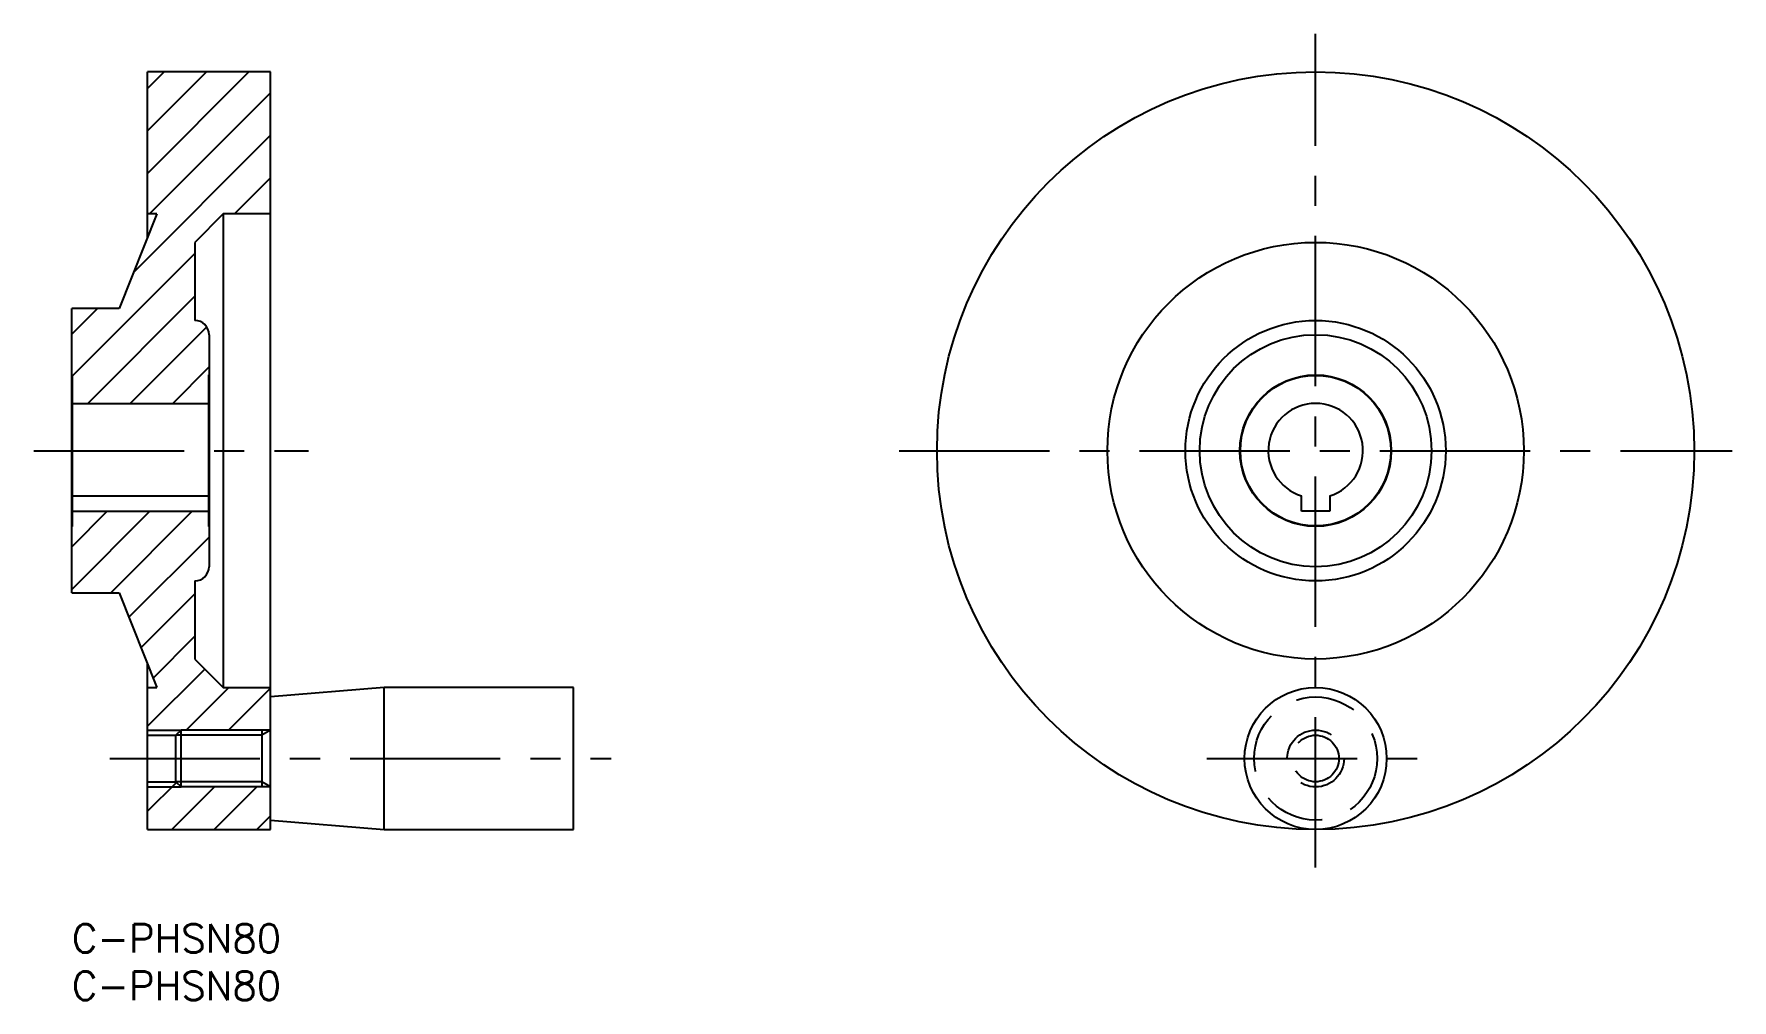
# Model space of a CAD drawing. Extents: x -4 to 175, y -8 to 94.
import ezdxf

# ---------------------------------------------------------------- set-up
doc = ezdxf.new("R2010")
doc.units = 0
doc.header["$LTSCALE"] = 0.5
doc.linetypes.add('CENTER', pattern=[50.8, 31.75, -6.35, 6.35, -6.35])
doc.linetypes.add('DASHED', pattern=[19.05, 12.7, -6.35])
for name, color, linetype in [('MSM_CENTER', 1, 'CENTER'), ('MSM_CONTINUOUS', 7, 'CONTINUOUS'), ('MSM_DASHED', 4, 'DASHED'), ('MSM_NARROW', 5, 'CONTINUOUS'), ('MSM_PART_NUMBER', 7, 'CONTINUOUS')]:
    doc.layers.add(name, color=color, linetype=linetype)
doc.styles.get("Standard").update_dxf_attribs({"font": 'txt.shx', "height": 3, "bigfont": 'bigfont.shx'})

# ---------------------------------------------------------------- blocks, each defined once
blk = doc.blocks.new('*U2')
at = {"layer": 'MSM_PART_NUMBER'}
blk.add_text('C-PHSN80', height=3, dxfattribs=at).set_placement((0, -3))
blk = doc.blocks.new('*U3')
at = {"layer": 'MSM_PART_NUMBER'}
blk.add_text('C-PHSN80', height=3, dxfattribs=at).set_placement((0, -8))

msp = doc.modelspace()

# ---------------------------------------------------------------- linework, layer by layer
at = {"layer": 'MSM_CENTER'}
for p, q in [((131.42, 6), (131.42, 94)), ((-4, 50), (25, 50)), ((87.42, 50), (175.42, 50)), ((4, 17.5), (57, 17.5)), ((119.92, 17.5), (142.92, 17.5))]:
    msp.add_line(p, q, dxfattribs=at)
at = {"layer": 'MSM_CONTINUOUS'}
for p, q in [((21, 90), (8, 90)), ((8, 72.5), (8, 90)), ((21, 10), (21, 90)), ((9, 75), (5, 65)), ((9, 75), (8, 75)), ((16, 75), (13, 72)), ((21, 75), (16, 75)), ((16, 75), (16, 25)), ((13, 72), (13, 63.75)), ((5, 65), (0, 65)), ((0, 35), (0, 65)), ((14.5, 62.25), (14.5, 37.75)), ((0.05, 58), (0, 57.95)), ((0.05, 58), (0, 58)), ((0.05, 58), (0.05, 42)), ((14.5, 58), (14.45, 58)), ((14.5, 57.95), (14.45, 58)), ((14.45, 58), (14.45, 42)), ((0.05, 55), (14.45, 55)), ((0.05, 45.23), (14.45, 45.23)), ((129.92, 43.6), (129.92, 45.23)), ((132.92, 45.23), (132.92, 43.6)), ((0.05, 43.6), (14.45, 43.6)), ((132.92, 43.6), (129.92, 43.6)), ((0, 42.05), (0.05, 42)), ((0, 42), (0.05, 42)), ((14.45, 42), (14.5, 42.05)), ((14.45, 42), (14.5, 42)), ((13, 36.25), (13, 28)), ((0, 35), (5, 35)), ((5, 35), (9, 25)), ((8, 10), (8, 27.5)), ((13, 28), (16, 25)), ((8, 25), (9, 25)), ((16, 25), (21, 25)), ((33, 25), (21, 24)), ((53, 25), (33, 25)), ((33, 10), (33, 25)), ((53, 10), (53, 25)), ((8, 19.96), (11, 19.96)), ((11.54, 20.5), (11, 19.96)), ((11, 15.04), (11, 19.96)), ((21, 20.5), (11.54, 20.5)), ((11.54, 14.5), (11.54, 20.5)), ((20.06, 20.5), (20.06, 14.5)), ((8, 15.04), (11, 15.04)), ((11, 15.04), (11.54, 14.5)), ((21, 14.5), (11.54, 14.5)), ((21, 11), (33, 10)), ((8, 10), (21, 10)), ((33, 10), (53, 10))]:
    msp.add_line(p, q, dxfattribs=at)
for centre, radius in [((131.42, 50), 40), ((131.42, 50), 22), ((131.42, 50), 13.75), ((131.42, 50), 12.25), ((131.42, 50), 8), ((131.42, 50), 7.95), ((131.42, 17.5), 7.5)]:
    msp.add_circle(centre, radius, dxfattribs=at)
for centre, radius, start, end in [((13, 62.25), 1.5, 0, 90), ((131.42, 50), 5, 287.4576, 252.5424), ((13, 37.75), 1.5, 270, 0)]:
    msp.add_arc(centre, radius, start, end, dxfattribs=at)
at = {"layer": 'MSM_DASHED'}
for radius in [6.5, 3, 2.46]:
    msp.add_circle((131.42, 17.5), radius, dxfattribs=at)
at = {"layer": 'MSM_NARROW'}
for p, q in [((8, 88.26), (9.74, 90)), ((8, 83.77), (14.23, 90)), ((8, 79.28), (18.72, 90)), ((8.21, 75), (21, 87.79)), ((6.53, 68.83), (21, 83.3)), ((17.19, 75), (21, 78.81)), ((0.05, 57.86), (13, 70.81)), ((0, 62.3), (2.7, 65)), ((1.68, 55), (13, 66.32)), ((6.17, 55), (14.25, 63.08)), ((10.66, 55), (14.5, 58.84)), ((0, 39.85), (3.75, 43.6)), ((0, 35.36), (8.24, 43.6)), ((4.13, 35), (12.73, 43.6)), ((6.04, 32.41), (14.5, 40.88)), ((7.32, 29.21), (13, 34.89)), ((8.6, 26), (13, 30.4)), ((8, 20.91), (14.05, 26.95)), ((12.08, 20.5), (16.58, 25)), ((16.57, 20.5), (21, 24.93)), ((8, 20.5), (11.54, 20.5)), ((20.06, 19.96), (11, 19.96)), ((21, 20.5), (20.06, 19.96)), ((8, 11.93), (11.06, 14.98)), ((8, 14.5), (11.54, 14.5)), ((10.56, 10), (15.06, 14.5)), ((20.06, 15.04), (11, 15.04)), ((15.05, 10), (19.55, 14.5)), ((21, 14.5), (20.06, 15.04)), ((19.54, 10), (21, 11.46))]:
    msp.add_line(p, q, dxfattribs=at)

# ---------------------------------------------------------------- block references
at = {"layer": 'MSM_CONTINUOUS'}
for name in ['*U2', '*U3']:
    msp.add_blockref(name, (0, 0), dxfattribs=at)

doc.saveas('drawing.dxf')
